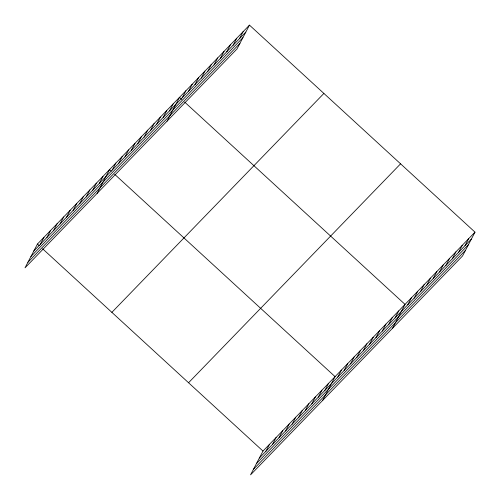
<?xml version="1.0" encoding="UTF-8"?>
<svg xmlns="http://www.w3.org/2000/svg" width="500" height="500" viewBox="0 0 500 500"><rect width="100%" height="100%" fill="white"/><g stroke="black" fill="none" stroke-linecap="round" stroke-linejoin="round"><path stroke-width="0.75" d="M249.469 25.119L37.45 244.037L25 267.85L237.019 48.931L249.469 25.119L475 232.15L462.55 255.963L250.531 474.881L262.981 451.069L475 232.15M40.356 244.244L44 237.275M46.913 237.475L50.556 230.506M53.469 230.706L57.112 223.738M60.019 223.944L63.663 216.975M66.575 217.175L70.219 210.206M73.125 210.413L76.769 203.438M79.681 203.644L83.325 196.675M86.231 196.875L89.875 189.906M92.788 190.113L96.431 183.137M99.338 183.344L102.981 176.375M97.088 193.419L109.537 169.606L111.256 171.181M112.256 170.006L115.9 163.038M118.612 163.444L122.256 156.469M124.975 156.875L128.619 149.906M131.337 150.306L134.981 143.338M137.694 143.737L141.337 136.769M144.056 137.169L147.7 130.2M150.419 130.606L154.062 123.631M156.775 124.038L160.419 117.069M163.137 117.469L166.781 110.5M169.5 110.9L173.144 103.931M167.056 121.175L179.506 97.362L181.794 99.469M182.219 97.769L185.863 90.794M188.581 91.2L192.225 84.231M194.944 84.631L198.588 77.663M201.3 78.062L204.944 71.094M207.662 71.494L211.306 64.525M214.025 64.925L217.669 57.956M220.381 58.362L224.025 51.394M226.744 51.794L230.387 44.825M233.106 45.225L236.75 38.256M239.469 38.656L243.113 31.688M265.887 451.269L269.531 444.3M272.444 444.5L276.087 437.531M278.994 437.738L282.638 430.769M285.55 430.969L289.194 424M292.1 424.2L295.744 417.231M298.656 417.438L302.3 410.469M305.206 410.669L308.85 403.7M311.762 403.9L315.406 396.931M318.319 397.137L321.962 390.169M324.869 390.369L328.512 383.4M322.619 400.45L335.069 376.631L114.688 174.338M337.781 377.038L341.425 370.069M344.144 370.469L347.788 363.5M350.506 363.9L354.15 356.931M356.863 357.331L360.506 350.363M363.225 350.763L366.869 343.794M369.588 344.2L373.231 337.225M375.95 337.631L379.594 330.662M382.306 331.062L385.95 324.094M388.669 324.494L392.312 317.525M395.031 317.925L398.675 310.956M392.581 328.206L405.031 304.387L184.656 102.094M407.75 304.794L411.394 297.825M414.113 298.225L417.756 291.256M420.469 291.656L424.113 284.688M426.831 285.087L430.475 278.119M433.194 278.525L436.838 271.55M439.556 271.956L443.2 264.988M445.913 265.387L449.556 258.419M452.275 258.819L455.919 251.85M458.638 252.25L462.281 245.281M464.994 245.688L468.638 238.713M33.806 251.006L245.825 32.088M30.9 256.569L242.919 37.65M27.906 262.294L239.925 43.375M111.875 312.356L323.894 93.438M188.556 382.75L400.575 163.831M259.337 458.038L471.356 239.119M256.431 463.594L468.45 244.675M253.438 469.319L465.456 250.4M37.45 244.037L39.169 245.619M42.6 248.769L262.981 451.069"/></g></svg>
